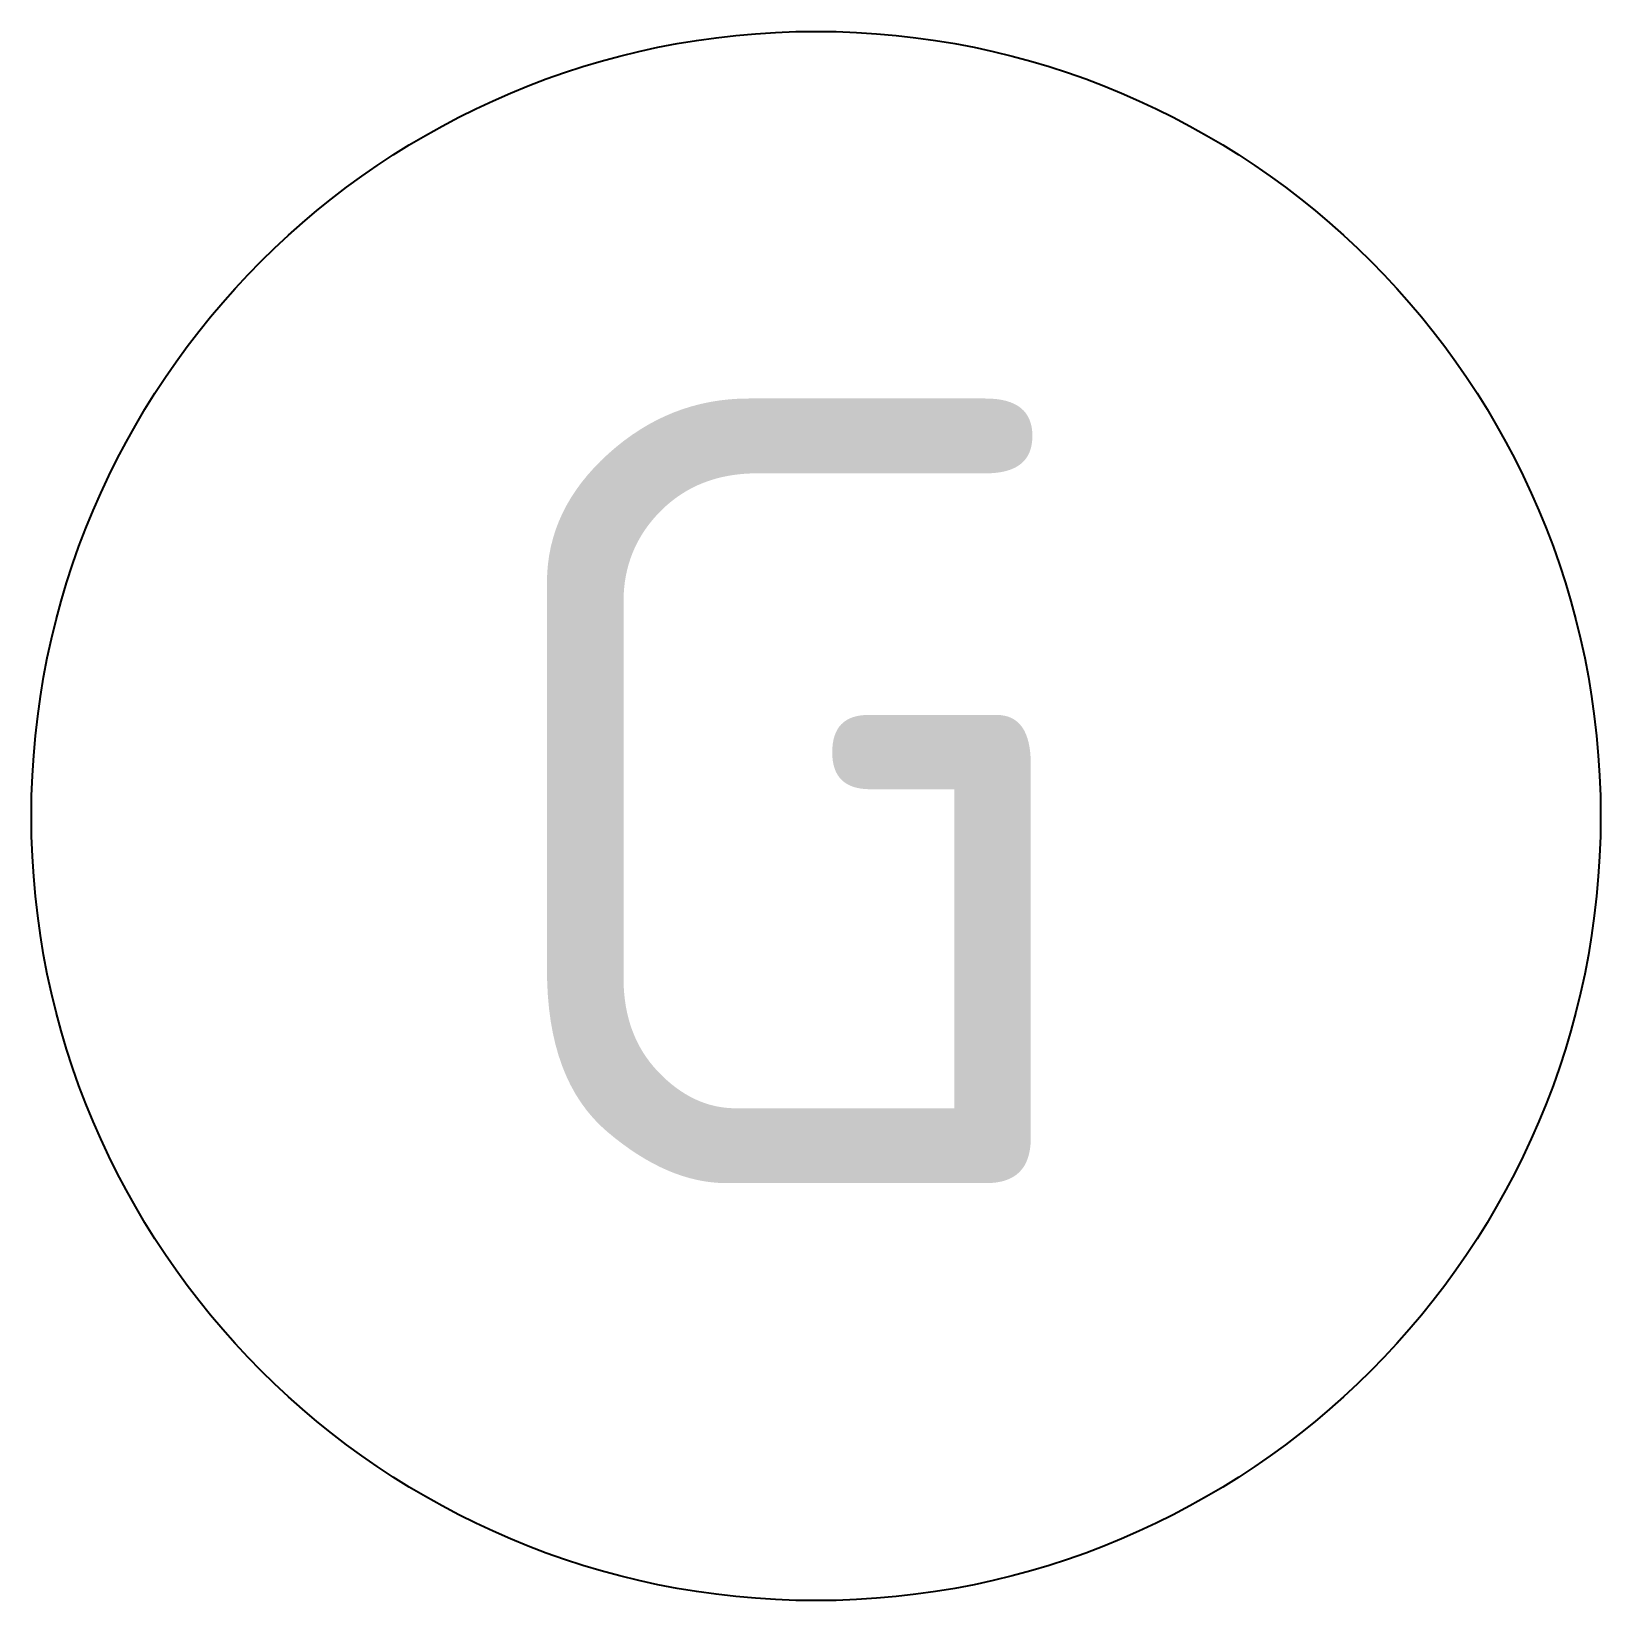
# Model space of a CAD drawing. Extents: x -2 to 2, y -2 to 2.
import ezdxf

# ---------------------------------------------------------------- set-up
doc = ezdxf.new("R2010")
doc.units = 0
doc.styles.add('NLCS-ISO', font='NLCS-ISO.ttf')

msp = doc.modelspace()

# ---------------------------------------------------------------- linework, layer by layer
msp.add_circle((0, 0), 2)

# ---------------------------------------------------------------- texts
at = {"style": 'NLCS-ISO'}
msp.add_text('G', height=2, dxfattribs=at).set_placement((-0.8904, -0.9424))

doc.saveas('drawing.dxf')
